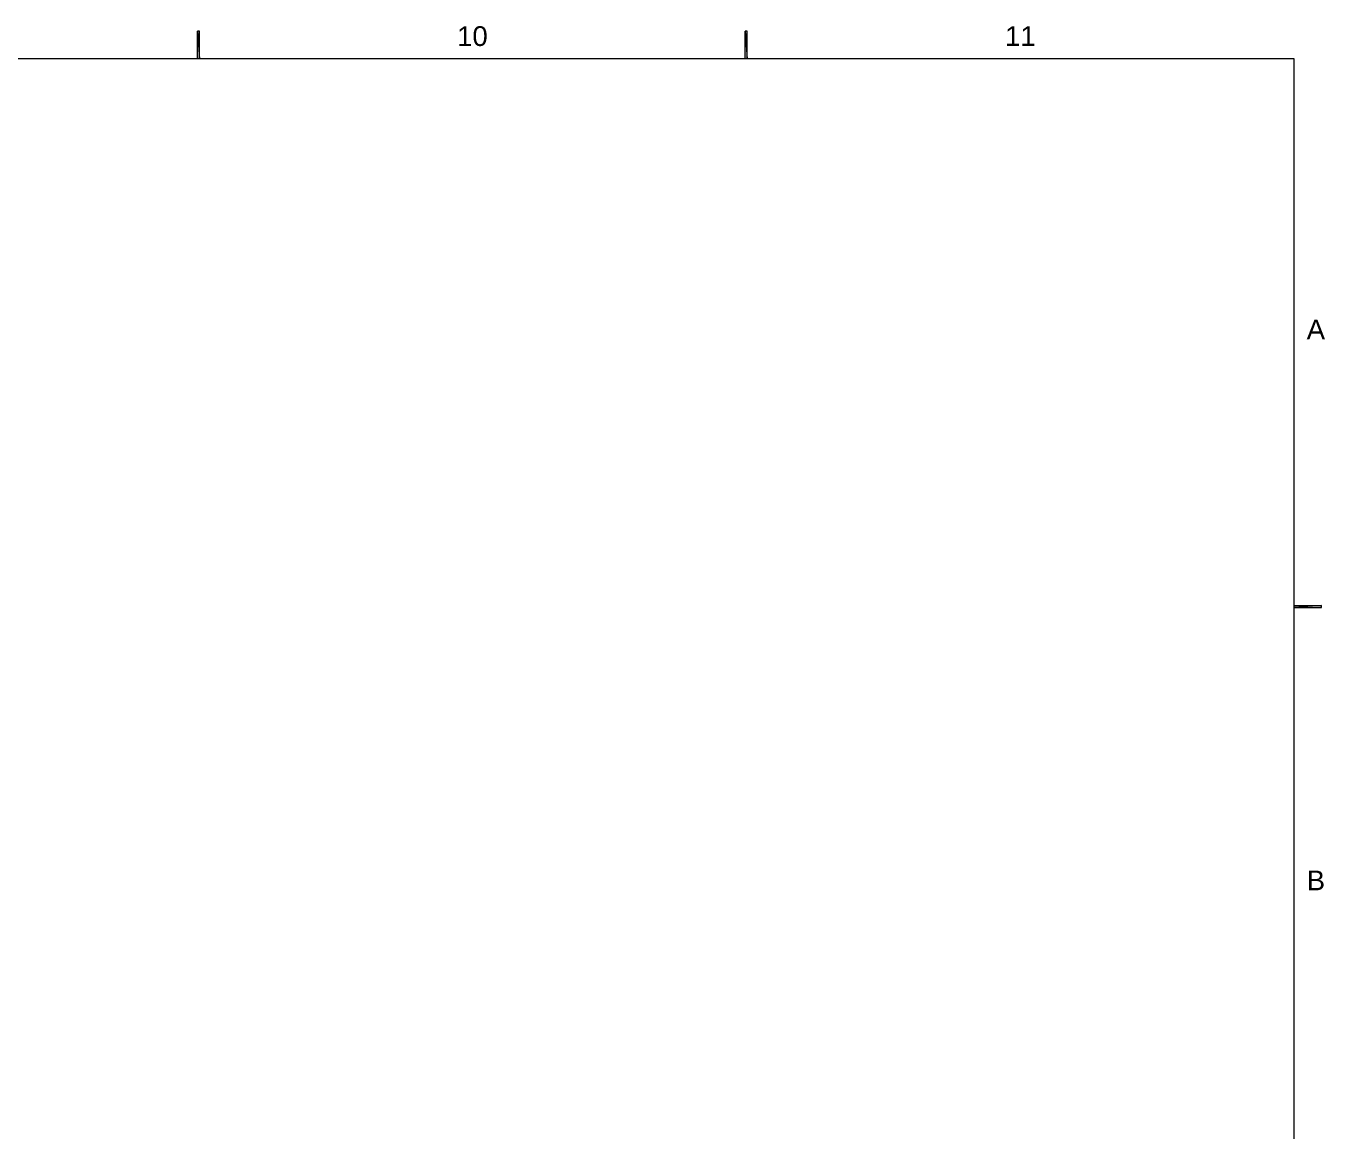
# Model space of a CAD drawing. Header units: centimetres. Extents: x -2268 to 4168, y -1681 to 1458.
# Drawn here: x 2282.7 to 2400.7, y -457 to -356.6 of the extents above; entities that cross this region are included whole.
import ezdxf

# ---------------------------------------------------------------- set-up
doc = ezdxf.new("R2010")
doc.units = ezdxf.units.CM
for name, color, linetype in [('PDF24_Geometry', 7, 'Continuous'), ('PDF24_Solid Fills', 7, 'Continuous'), ('PDF24_Text', 7, 'Continuous')]:
    doc.layers.add(name, color=color, linetype=linetype)
doc.styles.add('PDF Arial', font='Arial.ttf')

msp = doc.modelspace()

# ---------------------------------------------------------------- linework, layer by layer
at = {"layer": 'PDF24_Geometry', "lineweight": 0}
for points in [[(2298.4782, -357.08), (2298.2992, -357.08), (2298.4782, -359.576)], [(2298.2992, -357.08), (2298.4782, -359.576), (2298.2992, -359.576)], [(2348.2291, -357.08), (2348.05, -357.08), (2348.2291, -359.576)], [(2348.05, -357.08), (2348.2291, -359.576), (2348.05, -359.576)], [(2400.3811, -409.4216), (2400.3811, -409.2426), (2397.8957, -409.4216)], [(2400.3811, -409.2426), (2397.8957, -409.4216), (2397.8957, -409.2426)]]:
    msp.add_lwpolyline(points, close=True, dxfattribs=at)
at = {"layer": 'PDF24_Geometry', "lineweight": 9}
msp.add_lwpolyline([(1844.6332, -758.4148), (2397.8957, -758.4148), (2397.8957, -359.5759), (1844.6332, -359.5759)], close=True, dxfattribs=at)
at = {"layer": 'PDF24_Solid Fills', "transparency": 33554559}
for points in [[(2298.2992, -357.0801), (2298.4782, -359.576), (2298.4782, -357.0801)], [(2298.2992, -359.576), (2298.4782, -359.576), (2298.2992, -357.0801)], [(2348.0501, -357.0801), (2348.2288, -359.576), (2348.2288, -357.0801)], [(2348.0501, -359.576), (2348.2288, -359.576), (2348.0501, -357.0801)], [(2397.8956, -409.2426), (2397.8956, -409.4217), (2400.381, -409.2426)], [(2397.8956, -409.4217), (2400.381, -409.4217), (2400.381, -409.2426)]]:
    msp.add_solid(points, dxfattribs=at)

# ---------------------------------------------------------------- texts
at = {"layer": 'PDF24_Text', "attachment_point": 7, "style": 'PDF Arial'}
for s, insert, char_height in [('10', (2321.8724, -358.4375), 1.79119), ('11', (2371.6329, -358.407), 1.79119), ('A', (2399.0354, -385.0563), 1.7912), ('B', (2399.0354, -435.1021), 1.7912)]:
    msp.add_mtext(s, dxfattribs=dict(at, insert=insert, char_height=char_height))

doc.saveas('drawing.dxf')
